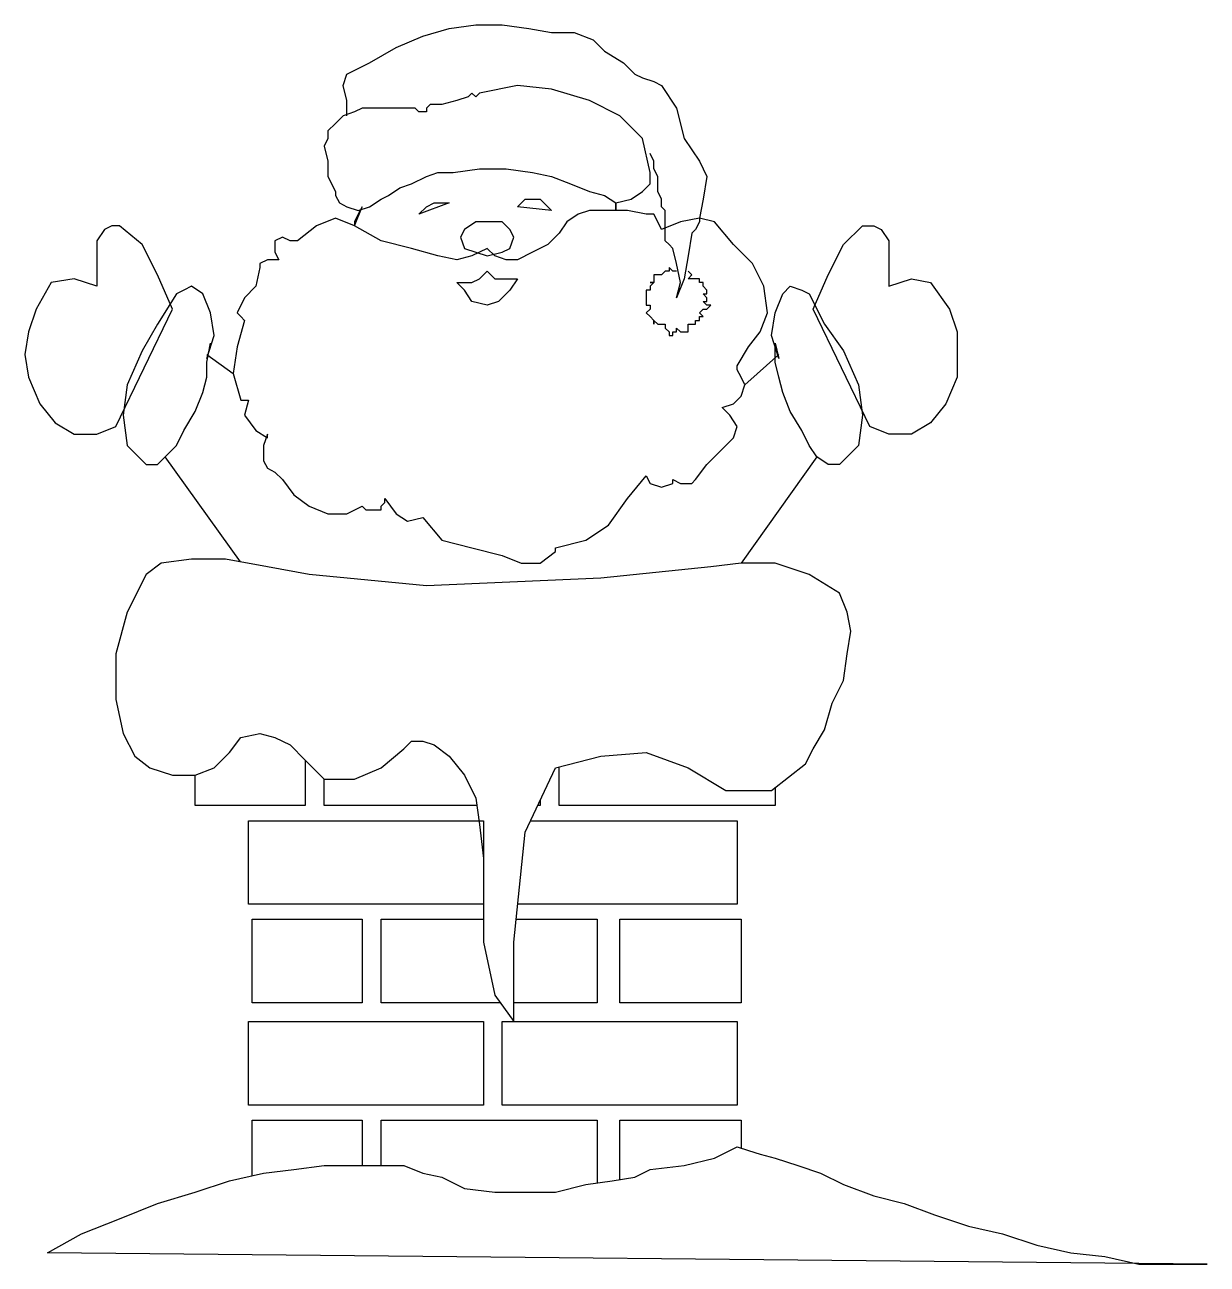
# Model space of a CAD drawing. Extents: x -95 to 513, y -317 to 40.
# Drawn here: x -34.6 to 36.6, y -53.5 to 21.1 of the extents above; entities that cross this region are included whole.
import ezdxf

# ---------------------------------------------------------------- set-up
doc = ezdxf.new("R2010")
doc.units = 0
doc.header["$MEASUREMENT"] = 0
doc.layers.get('0').update_dxf_attribs({"linetype": 'CONTINUOUS'})

msp = doc.modelspace()

# ---------------------------------------------------------------- linework, layer by layer
at = {"color": 7}
for p, q in [((-23.616573, 1.282144), (-22.020174, 0.141859)), ((8.767529, -0.542313), (10.820043, 1.282144)), ((-21.576657, -11.196506), (-26.125202, -4.875396)), ((13.100614, -4.875396), (8.539473, -11.260994)), ((-24.528801, -11.032937), (-26.353258, -11.260994)), ((-22.476289, -11.032937), (-24.528801, -11.032937)), ((-19.96766, -11.489052), (-22.476289, -11.032937)), ((-26.353258, -11.260994), (-27.265486, -11.945165)), ((-17.459033, -11.945165), (-19.96766, -11.489052)), ((6.715016, -11.489052), (0.101361, -12.173222)), ((8.539473, -11.260994), (6.715016, -11.489052)), ((6.715016, -11.489052), (6.715016, -11.489052)), ((10.591985, -11.260994), (8.539473, -11.260994)), ((12.644499, -11.945165), (10.591985, -11.260994)), ((-27.265486, -11.945165), (-28.405772, -14.225736)), ((-27.265486, -11.945165), (-27.265486, -11.945165)), ((-10.389264, -12.629336), (-17.459033, -11.945165)), ((0.101361, -12.173222), (-10.389264, -12.629336)), ((14.468956, -13.085451), (12.644499, -11.945165)), ((14.92507, -14.225736), (14.468956, -13.085451)), ((14.468956, -13.085451), (14.468956, -13.085451)), ((-28.405772, -14.225736), (-29.089943, -16.734364)), ((15.153127, -15.366021), (14.92507, -14.225736)), ((14.92507, -16.734364), (15.153127, -15.366021)), ((-29.089943, -16.734364), (-29.089943, -19.471048)), ((14.697013, -18.330763), (14.92507, -16.734364)), ((14.012842, -19.699106), (14.697013, -18.330763)), ((-29.089943, -19.471048), (-28.633829, -21.523562)), ((13.556727, -21.295505), (14.012842, -19.699106)), ((-28.633829, -21.523562), (-28.633829, -21.523562)), ((-28.633829, -21.523562), (-27.949658, -22.891904)), ((-21.56406, -21.751618), (-20.423775, -21.523562)), ((-20.423775, -21.523562), (-19.511547, -21.751618)), ((12.872557, -22.43579), (13.556727, -21.295505)), ((-22.248231, -22.663847), (-21.56406, -21.751618)), ((-19.511547, -21.751618), (-18.599318, -22.207733)), ((-18.599318, -22.207733), (-17.68709, -23.119961)), ((-11.757606, -22.43579), (-11.301492, -21.979676)), ((-11.301492, -21.979676), (-10.617322, -21.979676)), ((-10.617322, -21.979676), (-9.93315, -22.207733)), ((-9.93315, -22.207733), (-9.020921, -22.891904)), ((-27.949658, -22.891904), (-27.03743, -23.576075)), ((-23.16046, -23.576075), (-22.248231, -22.663847)), ((-22.248231, -22.663847), (-22.248231, -22.663847)), ((-13.125949, -23.576075), (-11.757606, -22.43579)), ((-11.757606, -22.43579), (-11.757606, -22.43579)), ((-9.020921, -22.891904), (-8.108693, -24.03219)), ((-2.635324, -23.576075), (0.101361, -22.891904)), ((0.101361, -22.891904), (2.838046, -22.663847)), ((2.838046, -22.663847), (5.346673, -23.576075)), ((12.416442, -23.348019), (12.872557, -22.43579)), ((-27.03743, -23.576075), (-25.669087, -24.03219)), ((-24.300745, -24.03219), (-23.16046, -23.576075)), ((-17.68709, -23.119961), (-17.68709, -23.119961)), ((-17.68709, -23.119961), (-16.546805, -24.260247)), ((-14.722348, -24.260247), (-13.125949, -23.576075)), ((-4.45978, -27.453045), (-2.635324, -23.576075)), ((-2.635324, -23.576075), (-2.635324, -23.576075)), ((5.346673, -23.576075), (5.346673, -23.576075)), ((5.346673, -23.576075), (7.627244, -24.944418)), ((10.363929, -24.944418), (12.416442, -23.348019)), ((12.416442, -23.348019), (12.416442, -23.348019)), ((-25.669087, -24.03219), (-24.300745, -24.03219)), ((-16.546805, -24.260247), (-14.722348, -24.260247)), ((-8.108693, -24.03219), (-7.424522, -25.400531)), ((7.627244, -24.944418), (10.363929, -24.944418)), ((-7.424522, -25.400531), (-7.196465, -26.996932)), ((-7.196465, -26.996932), (-6.968409, -29.049444)), ((-5.143952, -34.0667), (-4.45978, -27.453045)), ((-6.968409, -29.049444), (-6.968409, -29.049444)), ((-6.968409, -29.049444), (-6.968409, -34.0667)), ((-6.968409, -34.0667), (-6.284237, -37.259499)), ((-5.143952, -38.855899), (-5.143952, -34.0667)), ((-6.284237, -37.259499), (-5.143952, -38.855899)), ((-5.143952, -38.855899), (-5.143952, -38.855899))]:
    msp.add_line(p, q, dxfattribs=at)
for points in [[(-15.178463, 15.64974), (-15.178463, 16.561968), (-15.406519, 17.474196), (-15.178463, 18.158367), (-15.178463, 18.158367), (-13.81012, 18.842538), (-12.213721, 19.754766), (-10.617322, 20.438938), (-9.020921, 20.895052), (-7.424522, 21.123109), (-5.828123, 21.123109), (-4.231724, 20.895052), (-4.231724, 20.895052), (-2.863381, 20.666994), (-1.495038, 20.666994), (-0.354754, 20.210881), (-0.354754, 20.210881), (0.329418, 19.52671), (1.469703, 18.842538), (2.153875, 18.158367), (2.153875, 18.158367), (2.609989, 17.93031), (3.294159, 17.702253), (3.750274, 17.474196), (3.750274, 17.474196), (4.662502, 16.105853), (5.118616, 14.281397), (6.030844, 12.913055), (6.030844, 12.913055), (6.486959, 12.000827), (6.258901, 10.632484), (6.030844, 9.492198), (6.030844, 9.492198), (6.030844, 9.264142), (5.802788, 8.808027), (5.574731, 8.57997), (5.574731, 8.57997), (5.346673, 7.211628), (5.118616, 5.843285), (4.662502, 4.703001), (4.662502, 4.703001), (4.89056, 5.615229), (4.662502, 6.755513), (4.434445, 7.667742), (4.434445, 7.667742), (4.206388, 7.895799), (4.206388, 7.895799), (3.978331, 8.123856), (3.978331, 8.123856), (3.978331, 8.808027), (3.978331, 9.264142), (3.978331, 9.948313), (3.978331, 9.948313), (3.750274, 10.17637), (3.750274, 10.632484), (3.522217, 11.088598), (3.522217, 11.088598), (3.522217, 11.316656), (3.522217, 11.772769), (3.522217, 12.000827), (3.522217, 12.000827), (3.294159, 12.45694), (3.294159, 12.913055), (3.066103, 13.369168)], [(-10.617322, 15.877797), (-10.845378, 15.877797), (-10.845378, 15.877797), (-11.073435, 16.105853), (-11.073435, 16.105853), (-12.213721, 16.105853), (-13.125949, 16.105853), (-14.266235, 16.105853), (-14.266235, 16.105853), (-14.722348, 15.877797), (-15.406519, 15.64974), (-15.862634, 15.193625), (-15.862634, 15.193625), (-16.318747, 14.737511), (-16.318747, 14.281397), (-16.546805, 13.825283), (-16.546805, 13.825283), (-16.318747, 12.913055), (-16.318747, 12.000827), (-15.862634, 11.088598), (-15.862634, 11.088598), (-15.862634, 10.860541), (-15.634576, 10.404426), (-15.178463, 10.17637), (-15.178463, 10.17637), (-14.494291, 9.948313), (-13.81012, 10.17637), (-13.125949, 10.632484), (-13.125949, 10.632484), (-12.669834, 10.860541), (-11.985663, 11.316656), (-11.301492, 11.544712), (-11.301492, 11.544712), (-10.389264, 12.000827), (-9.705093, 12.228884), (-8.792865, 12.228884), (-8.792865, 12.228884), (-7.196465, 12.45694), (-5.600066, 12.45694), (-4.003667, 12.228884), (-4.003667, 12.228884), (-2.863381, 12.000827), (-1.723095, 11.544712), (-0.58281, 11.088598), (-0.58281, 11.088598), (0.329418, 10.860541), (1.013589, 10.404426), (1.925818, 10.632484), (1.925818, 10.632484), (2.609989, 11.088598), (3.066103, 11.544712), (3.066103, 12.228884), (3.066103, 12.228884), (2.609989, 14.281397), (1.241647, 15.64974), (-0.58281, 16.561968), (-0.58281, 16.561968), (-2.863381, 17.246139), (-4.915895, 17.474196), (-7.196465, 17.018081), (-7.196465, 17.018081), (-7.424522, 16.790025), (-7.652579, 17.018081), (-7.880637, 16.790025), (-7.880637, 16.790025), (-8.564808, 16.561968), (-9.477036, 16.33391), (-10.161207, 16.33391), (-10.161207, 16.33391), (-10.389264, 16.105853), (-10.389264, 15.877797), (-10.617322, 15.877797), (-10.617322, 15.877797)], [(-4.915895, 10.17637), (-4.45978, 10.632484), (-3.547552, 10.632484), (-2.863381, 9.948313), (-4.915895, 10.17637)], [(-4.915895, 10.17637), (-4.45978, 10.632484), (-3.547552, 10.632484), (-2.863381, 9.948313)], [(6.943072, 9.264142), (6.030844, 9.492198), (4.89056, 9.264142), (3.750274, 8.808027), (3.750274, 8.808027), (3.522217, 9.264142), (3.294159, 9.720255), (2.838046, 9.720255), (2.838046, 9.720255), (1.69776, 9.948313), (0.557475, 9.948313), (-0.58281, 9.948313), (-0.58281, 9.948313), (-1.266982, 9.720255), (-1.951153, 9.264142), (-2.407267, 8.57997), (-2.407267, 8.57997), (-3.091438, 7.895799), (-4.003667, 7.439685), (-4.915895, 6.983571), (-4.915895, 6.983571), (-5.600066, 6.983571), (-6.284237, 7.211628), (-6.740351, 7.667742), (-6.740351, 7.667742), (-7.652579, 7.211628), (-8.564808, 6.983571), (-9.705093, 7.211628), (-9.705093, 7.211628), (-11.301492, 7.667742), (-13.125949, 8.123856), (-14.722348, 9.036085), (-14.722348, 9.036085), (-15.862634, 9.492198), (-17.002919, 9.036085), (-18.143204, 8.123856), (-18.143204, 8.123856), (-18.599318, 8.123856), (-19.055432, 8.351914), (-19.511547, 8.123856), (-19.511547, 8.123856), (-19.511547, 7.667742), (-19.511547, 7.439685), (-19.283489, 6.983571), (-19.283489, 6.983571), (-19.96766, 6.983571), (-20.423775, 6.755513), (-20.423775, 6.527457), (-20.423775, 6.527457), (-20.651832, 5.387172), (-21.336003, 4.703001), (-21.792117, 3.790772), (-21.792117, 3.790772), (-21.792117, 3.790772), (-21.56406, 3.562715), (-21.336003, 3.334658), (-21.336003, 3.334658), (-21.792117, 1.738259), (-22.020174, 0.141859), (-21.56406, -1.454541), (-21.56406, -1.454541), (-21.56406, -1.454541), (-21.336003, -1.454541), (-21.107946, -1.454541), (-21.107946, -1.454541), (-21.336003, -2.366769), (-20.651832, -3.278997), (-19.96766, -3.735111), (-19.96766, -3.735111), (-19.96766, -3.735111), (-19.96766, -3.735111), (-19.96766, -3.507054), (-19.96766, -3.507054), (-20.195718, -4.191226), (-20.195718, -4.647339), (-20.195718, -5.103454), (-20.195718, -5.103454), (-19.96766, -5.559567), (-19.511547, -5.787625), (-19.055432, -6.243738), (-19.055432, -6.243738), (-18.371261, -7.155967), (-17.459033, -7.840139), (-16.318747, -8.296252), (-15.178463, -8.296252), (-14.266235, -7.840139), (-14.266235, -7.840139), (-14.038177, -8.068195), (-13.582063, -8.068195), (-13.125949, -8.068195), (-13.125949, -8.068195), (-13.125949, -7.840139), (-12.897892, -7.612081), (-12.897892, -7.384024), (-12.897892, -7.384024), (-12.213721, -8.296252), (-11.52955, -8.752367), (-10.617322, -8.524309), (-10.617322, -8.524309), (-9.477036, -9.892651), (-7.652579, -10.348766), (-5.828123, -10.804879), (-5.828123, -10.804879), (-4.687837, -11.260994), (-3.547552, -11.260994), (-2.635324, -10.576823), (-2.635324, -10.576823), (-2.635324, -10.576823), (-2.635324, -10.348766), (-2.635324, -10.348766), (-2.635324, -10.348766), (-0.810867, -9.892651), (0.557475, -8.980423), (1.69776, -7.384024), (2.838046, -6.015682), (2.838046, -6.015682), (3.066103, -6.471796), (3.750274, -6.699853), (4.434445, -6.471796), (4.434445, -6.471796), (4.434445, -6.471796), (4.434445, -6.243738), (4.434445, -6.243738), (4.434445, -6.243738), (4.89056, -6.471796), (5.574731, -6.471796), (5.802788, -6.243738), (5.802788, -6.243738), (6.486959, -5.33151), (7.17113, -4.647339), (8.083358, -3.735111), (8.083358, -3.735111), (8.311415, -3.05094), (7.855301, -2.366769), (7.399187, -1.910654), (7.399187, -1.910654), (8.083358, -1.682597), (8.539473, -1.226484), (8.767529, -0.542313), (8.767529, -0.542313), (8.539473, -0.086198), (8.311415, 0.369916), (8.311415, 0.597973), (8.311415, 0.597973), (8.995586, 1.738259), (9.679757, 2.650487), (10.135872, 3.790772), (10.135872, 3.790772), (9.907814, 5.387172), (9.223644, 6.755513), (8.083358, 7.895799), (6.943072, 9.264142), (6.943072, 9.264142)], [(-14.266235, 10.17637), (-14.494291, 9.720255), (-14.722348, 9.264142), (-14.722348, 9.036085), (-14.266235, 10.17637)], [(-14.266235, 10.17637), (-14.494291, 9.720255), (-14.722348, 9.264142), (-14.722348, 9.036085)], [(-10.845378, 9.720255), (-10.389264, 10.17637), (-9.93315, 10.404426), (-9.020921, 10.404426), (-10.845378, 9.720255)], [(-10.845378, 9.720255), (-10.389264, 10.17637), (-9.93315, 10.404426), (-9.020921, 10.404426)], [(1.013589, 10.404426), (1.013589, 10.17637), (1.013589, 9.948313), (1.013589, 9.948313), (1.013589, 10.404426)], [(1.013589, 10.404426), (1.013589, 10.17637), (1.013589, 9.948313), (1.013589, 9.948313)], [(-25.669087, 4.018829), (-26.581315, 6.071342), (-27.493543, 7.895799), (-28.861886, 9.036085), (-28.861886, 9.036085), (-29.318, 9.036085), (-29.774115, 8.808027), (-30.230228, 8.123856), (-30.230228, 8.123856), (-30.230228, 7.211628), (-30.230228, 6.2994), (-30.230228, 5.387172), (-30.230228, 5.387172), (-31.598571, 5.843285), (-32.966913, 5.615229), (-33.879141, 4.018829), (-33.879141, 4.018829), (-34.335256, 2.650487), (-34.563312, 1.282144), (-34.335256, -0.086198), (-34.335256, -0.086198), (-33.651084, -1.682597), (-32.738856, -2.822883), (-31.598571, -3.507054), (-30.230228, -3.507054), (-29.089943, -3.05094)], [(12.872557, 4.018829), (13.784785, 6.071342), (14.697013, 7.895799), (15.837299, 9.036085), (15.837299, 9.036085), (16.52147, 9.036085), (16.977583, 8.808027), (17.433698, 8.123856), (17.433698, 8.123856), (17.433698, 7.211628), (17.433698, 6.2994), (17.433698, 5.387172), (17.433698, 5.387172), (18.80204, 5.843285), (19.942325, 5.615229), (21.082611, 4.018829), (21.082611, 4.018829), (21.538724, 2.650487), (21.538724, 1.282144), (21.538724, -0.086198), (21.538724, -0.086198), (20.854553, -1.682597), (19.942325, -2.822883), (18.80204, -3.507054), (17.433698, -3.507054), (16.293412, -3.05094)], [(-6.740351, 6.2994), (-6.284237, 5.843285), (-5.600066, 5.843285), (-4.915895, 5.843285), (-4.915895, 5.843285), (-5.372008, 5.159114), (-6.05618, 4.474943), (-6.740351, 4.246886), (-6.740351, 4.246886), (-7.652579, 4.474943), (-8.108693, 5.159114), (-8.564808, 5.615229), (-8.564808, 5.615229), (-7.652579, 5.615229), (-7.196465, 5.843285), (-6.740351, 6.2994), (-6.740351, 6.2994)], [(4.662502, 6.2994), (4.434445, 6.2994), (4.434445, 6.2994), (4.206388, 6.527457), (4.206388, 6.527457), (4.206388, 6.2994), (4.206388, 6.2994), (4.206388, 6.2994), (4.206388, 6.2994), (4.206388, 6.2994), (3.978331, 6.2994), (3.978331, 6.2994), (3.978331, 6.2994), (3.978331, 6.2994), (3.978331, 6.2994), (3.978331, 6.2994), (3.978331, 6.2994), (3.750274, 6.071342), (3.522217, 6.071342), (3.294159, 6.071342), (3.294159, 6.071342), (3.294159, 5.843285), (3.294159, 5.843285), (3.294159, 5.843285), (3.294159, 5.843285), (3.294159, 5.843285), (3.294159, 5.615229), (3.066103, 5.615229), (3.066103, 5.615229), (3.066103, 5.615229), (3.294159, 5.615229), (3.294159, 5.615229), (3.294159, 5.615229), (3.066103, 5.387172), (3.066103, 5.387172), (3.066103, 5.387172), (3.066103, 5.387172), (3.066103, 5.159114), (3.066103, 5.159114), (3.066103, 5.159114), (3.066103, 5.159114), (2.838046, 5.159114), (2.838046, 4.931057), (2.838046, 4.703001), (2.838046, 4.703001), (2.838046, 4.703001), (2.838046, 4.703001), (2.838046, 4.703001), (2.838046, 4.703001), (2.838046, 4.474943), (2.838046, 4.246886), (2.838046, 4.246886), (2.838046, 4.246886), (2.838046, 4.246886), (2.838046, 4.246886), (2.838046, 4.246886), (2.838046, 4.246886), (3.066103, 4.246886), (3.066103, 4.018829), (3.066103, 4.018829), (3.066103, 4.018829), (3.066103, 4.018829), (3.066103, 4.018829), (2.838046, 3.790772), (2.838046, 3.790772), (2.838046, 3.790772), (2.838046, 3.790772), (2.838046, 3.790772), (2.838046, 3.790772), (2.838046, 3.790772), (3.066103, 3.562715), (3.066103, 3.562715), (3.066103, 3.562715), (3.066103, 3.562715), (3.294159, 3.334658), (3.294159, 3.1066), (3.294159, 3.1066), (3.294159, 3.334658), (3.294159, 3.334658), (3.294159, 3.334658), (3.294159, 3.334658), (3.522217, 3.1066), (3.522217, 3.1066), (3.750274, 3.1066), (3.750274, 3.1066), (3.750274, 3.1066), (3.750274, 3.1066), (3.750274, 3.1066), (3.750274, 3.1066), (3.978331, 3.1066), (3.978331, 2.878544), (3.978331, 2.878544), (3.978331, 2.878544), (4.206388, 2.650487), (4.206388, 2.422429), (4.434445, 2.422429), (4.434445, 2.422429), (4.434445, 2.422429), (4.434445, 2.650487), (4.434445, 2.650487), (4.434445, 2.650487), (4.434445, 2.650487), (4.662502, 2.650487), (4.662502, 2.878544), (4.662502, 2.878544), (4.662502, 2.878544), (4.662502, 2.878544), (4.662502, 2.878544), (4.662502, 2.878544), (4.89056, 2.650487), (5.346673, 2.650487), (5.346673, 2.878544), (5.346673, 2.878544), (5.346673, 2.878544), (5.346673, 2.878544), (5.346673, 2.878544), (5.346673, 2.878544), (5.346673, 3.1066), (5.346673, 3.1066), (5.346673, 3.1066), (5.346673, 3.1066), (5.574731, 3.1066), (5.802788, 3.1066), (5.802788, 3.1066), (5.802788, 3.1066), (5.802788, 3.334658), (5.802788, 3.334658), (5.802788, 3.334658), (5.802788, 3.334658), (6.030844, 3.334658), (6.030844, 3.562715), (6.258901, 3.562715), (6.258901, 3.562715), (6.258901, 3.562715), (6.258901, 3.562715), (6.258901, 3.562715), (6.258901, 3.562715), (6.258901, 3.562715), (6.030844, 3.790772), (6.030844, 3.790772), (6.030844, 3.790772), (6.258901, 4.018829), (6.486959, 4.018829), (6.715016, 4.246886), (6.715016, 4.246886), (6.486959, 4.246886), (6.486959, 4.246886), (6.258901, 4.474943), (6.258901, 4.474943), (6.486959, 4.474943), (6.486959, 4.474943), (6.486959, 4.703001), (6.486959, 4.703001), (6.486959, 4.703001), (6.486959, 4.703001), (6.486959, 4.703001), (6.486959, 4.703001), (6.486959, 4.703001), (6.258901, 4.931057), (6.258901, 4.931057), (6.258901, 4.931057), (6.486959, 4.931057), (6.486959, 5.159114), (6.486959, 5.159114), (6.486959, 5.159114), (6.486959, 5.159114), (6.258901, 5.387172), (6.258901, 5.387172), (6.258901, 5.387172), (6.258901, 5.387172), (6.258901, 5.387172), (6.258901, 5.387172), (6.258901, 5.387172), (6.258901, 5.615229), (6.030844, 5.615229), (6.030844, 5.615229), (6.030844, 5.615229), (6.030844, 5.615229), (6.030844, 5.843285), (6.030844, 5.843285), (6.030844, 5.843285), (6.030844, 5.843285), (5.802788, 5.843285), (5.346673, 5.843285), (5.346673, 5.843285), (5.574731, 6.071342), (5.574731, 6.071342), (5.574731, 6.071342), (5.574731, 6.071342), (5.574731, 6.071342), (5.346673, 6.2994), (5.346673, 6.2994), (5.346673, 6.2994), (5.346673, 6.2994), (5.346673, 6.2994), (5.346673, 6.2994)], [(-23.616573, 1.054088), (-23.16046, 2.422429), (-23.388517, 3.790772), (-23.844631, 4.931057), (-23.844631, 4.931057), (-24.528801, 5.387172), (-24.984916, 5.159114), (-25.44103, 4.931057), (-25.44103, 4.931057), (-26.581315, 3.1066), (-27.493543, 1.510201), (-28.405772, -0.542313), (-28.405772, -0.542313), (-28.633829, -2.366769), (-28.405772, -4.191226), (-27.265486, -5.33151), (-27.265486, -5.33151), (-26.581315, -5.33151), (-26.125202, -4.875396), (-25.44103, -4.191226), (-25.44103, -4.191226), (-24.984916, -3.278997), (-24.300745, -2.138712), (-23.844631, -0.998426), (-23.844631, -0.998426), (-23.616573, -0.086198), (-23.616573, 0.82603), (-23.388517, 1.966316), (-23.616573, 1.054088)], [(-23.616573, 1.054088), (-23.16046, 2.422429), (-23.388517, 3.790772), (-23.844631, 4.931057), (-23.844631, 4.931057), (-24.528801, 5.387172), (-24.984916, 5.159114), (-25.44103, 4.931057), (-25.44103, 4.931057), (-26.581315, 3.1066), (-27.493543, 1.510201), (-28.405772, -0.542313), (-28.405772, -0.542313), (-28.633829, -2.366769), (-28.405772, -4.191226), (-27.265486, -5.33151), (-27.265486, -5.33151), (-26.581315, -5.33151), (-26.125202, -4.875396), (-25.44103, -4.191226), (-25.44103, -4.191226), (-24.984916, -3.278997), (-24.300745, -2.138712), (-23.844631, -0.998426), (-23.844631, -0.998426), (-23.616573, -0.086198), (-23.616573, 0.82603), (-23.388517, 1.966316)], [(10.820043, 1.054088), (10.363929, 2.422429), (10.591985, 3.790772), (11.0481, 4.931057), (11.0481, 4.931057), (11.504214, 5.387172), (12.188386, 5.159114), (12.644499, 4.931057), (12.644499, 4.931057), (13.556727, 3.1066), (14.697013, 1.510201), (15.609241, -0.542313), (15.609241, -0.542313), (15.837299, -2.366769), (15.609241, -4.191226), (14.468956, -5.33151), (14.468956, -5.33151), (13.784785, -5.33151), (13.100614, -4.875396), (12.644499, -4.191226), (12.644499, -4.191226), (12.188386, -3.278997), (11.504214, -2.138712), (11.0481, -0.998426), (11.0481, -0.998426), (10.820043, -0.086198), (10.591985, 0.82603), (10.591985, 1.966316), (10.820043, 1.054088)], [(10.820043, 1.054088), (10.363929, 2.422429), (10.591985, 3.790772), (11.0481, 4.931057), (11.0481, 4.931057), (11.504214, 5.387172), (12.188386, 5.159114), (12.644499, 4.931057), (12.644499, 4.931057), (13.556727, 3.1066), (14.697013, 1.510201), (15.609241, -0.542313), (15.609241, -0.542313), (15.837299, -2.366769), (15.609241, -4.191226), (14.468956, -5.33151), (14.468956, -5.33151), (13.784785, -5.33151), (13.100614, -4.875396), (12.644499, -4.191226), (12.644499, -4.191226), (12.188386, -3.278997), (11.504214, -2.138712), (11.0481, -0.998426), (11.0481, -0.998426), (10.820043, -0.086198), (10.591985, 0.82603), (10.591985, 1.966316)], [(-33.19497, -52.76738), (-31.142456, -51.627094), (-28.861886, -50.714866), (-26.581315, -49.802638), (-24.300745, -49.118466), (-22.248231, -48.434295), (-20.195718, -47.978181), (-18.371261, -47.750124), (-16.546805, -47.522067), (-14.722348, -47.522067), (-13.125949, -47.522067), (-11.757606, -47.522067), (-10.617322, -47.978181), (-9.477036, -48.206237), (-9.477036, -48.206237), (-8.108693, -48.890409), (-6.284237, -49.118466), (-4.45978, -49.118466), (-2.635324, -49.118466), (-0.810867, -48.662352), (0.785532, -48.434295), (2.153875, -48.206237), (3.066103, -47.750124), (3.066103, -47.750124), (5.118616, -47.522067), (6.943072, -47.065953), (8.311415, -46.381781), (8.311415, -46.381781), (8.311415, -46.381781), (8.995586, -46.609838), (9.679757, -46.837896), (10.591985, -47.065953), (11.960328, -47.522067), (13.32867, -47.978181), (14.697013, -48.662352), (16.52147, -49.346523), (18.345926, -49.802638), (20.170382, -50.486809), (22.222896, -51.17098), (24.275409, -51.627094), (26.327923, -52.311265), (28.380437, -52.76738), (30.43295, -52.995436), (32.485463, -53.451551), (34.537977, -53.451551), (36.590491, -53.451551), (-33.19497, -52.76738)], [(-33.19497, -52.76738), (-31.142456, -51.627094), (-28.861886, -50.714866), (-26.581315, -49.802638), (-24.300745, -49.118466), (-22.248231, -48.434295), (-20.195718, -47.978181), (-18.371261, -47.750124), (-16.546805, -47.522067), (-14.722348, -47.522067), (-13.125949, -47.522067), (-11.757606, -47.522067), (-10.617322, -47.978181), (-9.477036, -48.206237), (-9.477036, -48.206237), (-8.108693, -48.890409), (-6.284237, -49.118466), (-4.45978, -49.118466), (-2.635324, -49.118466), (-0.810867, -48.662352), (0.785532, -48.434295), (2.153875, -48.206237), (3.066103, -47.750124), (3.066103, -47.750124), (5.118616, -47.522067), (6.943072, -47.065953), (8.311415, -46.381781), (8.311415, -46.381781), (8.311415, -46.381781), (8.995586, -46.609838), (9.679757, -46.837896), (10.591985, -47.065953), (11.960328, -47.522067), (13.32867, -47.978181), (14.697013, -48.662352), (16.52147, -49.346523), (18.345926, -49.802638), (20.170382, -50.486809), (22.222896, -51.17098), (24.275409, -51.627094), (26.327923, -52.311265), (28.380437, -52.76738), (30.43295, -52.995436), (32.485463, -53.451551), (34.537977, -53.451551), (36.590491, -53.451551)]]:
    msp.add_lwpolyline(points, dxfattribs=at)
at = {"color": 1}
for points in [[(-25.669087, 4.018829), (-26.581315, 6.071342), (-27.493543, 7.895799), (-28.861886, 9.036085), (-28.861886, 9.036085), (-29.318, 9.036085), (-29.774115, 8.808027), (-30.230228, 8.123856), (-30.230228, 8.123856), (-30.230228, 7.211628), (-30.230228, 6.2994), (-30.230228, 5.387172), (-30.230228, 5.387172), (-31.598571, 5.843285), (-32.966913, 5.615229), (-33.879141, 4.018829), (-33.879141, 4.018829), (-34.335256, 2.650487), (-34.563312, 1.282144), (-34.335256, -0.086198), (-34.335256, -0.086198), (-33.651084, -1.682597), (-32.738856, -2.822883), (-31.598571, -3.507054), (-30.230228, -3.507054), (-29.089943, -3.05094), (-25.669087, 4.018829)], [(12.872557, 4.018829), (13.784785, 6.071342), (14.697013, 7.895799), (15.837299, 9.036085), (15.837299, 9.036085), (16.52147, 9.036085), (16.977583, 8.808027), (17.433698, 8.123856), (17.433698, 8.123856), (17.433698, 7.211628), (17.433698, 6.2994), (17.433698, 5.387172), (17.433698, 5.387172), (18.80204, 5.843285), (19.942325, 5.615229), (21.082611, 4.018829), (21.082611, 4.018829), (21.538724, 2.650487), (21.538724, 1.282144), (21.538724, -0.086198), (21.538724, -0.086198), (20.854553, -1.682597), (19.942325, -2.822883), (18.80204, -3.507054), (17.433698, -3.507054), (16.293412, -3.05094), (12.872557, 4.018829)]]:
    msp.add_lwpolyline(points, dxfattribs=at)
at = {"color": 252}
msp.add_lwpolyline([(-6.740351, 7.211628), (-5.828123, 7.439685), (-5.372008, 7.667742), (-5.143952, 8.351914), (-5.143952, 8.351914), (-5.372008, 8.808027), (-5.828123, 9.264142), (-6.740351, 9.264142), (-6.740351, 9.264142), (-7.424522, 9.264142), (-8.108693, 8.808027), (-8.33675, 8.351914), (-8.33675, 8.351914), (-8.108693, 7.667742), (-7.424522, 7.439685), (-6.740351, 7.211628), (-6.740351, 7.211628)], dxfattribs=at)
at = {"color": 12}
for points in [[(-17.68709, -23.119961), (-17.68709, -25.856646), (-24.300745, -25.856646), (-24.300745, -25.856646)], [(-2.407267, -25.856646), (-2.407267, -23.519061)], [(-24.300745, -25.856646), (-24.300745, -24.03219)], [(-16.546805, -25.856646), (-16.546805, -24.260247)], [(10.591985, -24.767041), (10.591985, -25.856646), (-2.407267, -25.856646), (-2.407267, -25.856646)], [(-7.359363, -25.856646), (-16.546805, -25.856646), (-16.546805, -25.856646)], [(-3.547552, -25.51456), (-3.547552, -25.856646), (-3.708533, -25.856646)], [(-21.107946, -31.786129), (-21.107946, -26.768874), (-6.968409, -26.768874), (-6.968409, -31.786129), (-21.107946, -31.786129), (-21.107946, -31.786129)], [(-4.137817, -26.768874), (8.311415, -26.768874), (8.311415, -31.786129), (-4.908031, -31.786129)], [(-20.879888, -37.715613), (-20.879888, -32.698357), (-14.266235, -32.698357), (-14.266235, -37.715613), (-20.879888, -37.715613), (-20.879888, -37.715613)], [(-13.125949, -37.715613), (-13.125949, -32.698357), (-6.968409, -32.698357)], [(-5.002399, -32.698357), (-0.126696, -32.698357), (-0.126696, -37.715613), (-5.143952, -37.715613)], [(1.241647, -37.715613), (1.241647, -32.698357), (8.539473, -32.698357), (8.539473, -37.715613), (1.241647, -37.715613), (1.241647, -37.715613)], [(-5.958441, -37.715613), (-13.125949, -37.715613), (-13.125949, -37.715613)], [(-21.107946, -43.873154), (-21.107946, -38.855899), (-6.968409, -38.855899), (-6.968409, -43.873154), (-21.107946, -43.873154), (-21.107946, -43.873154)], [(-5.828123, -43.873154), (-5.828123, -38.855899), (8.311415, -38.855899), (8.311415, -43.873154), (-5.828123, -43.873154), (-5.828123, -43.873154)], [(-20.879888, -48.130219), (-20.879888, -44.785382), (-14.266235, -44.785382), (-14.266235, -47.522067)], [(-13.125949, -47.522067), (-13.125949, -44.785382), (-0.126696, -44.785382), (-0.126696, -48.564613)], [(1.241647, -48.358276), (1.241647, -44.785382), (8.539473, -44.785382), (8.539473, -46.4578)]]:
    msp.add_lwpolyline(points, dxfattribs=at)

doc.saveas('drawing.dxf')
